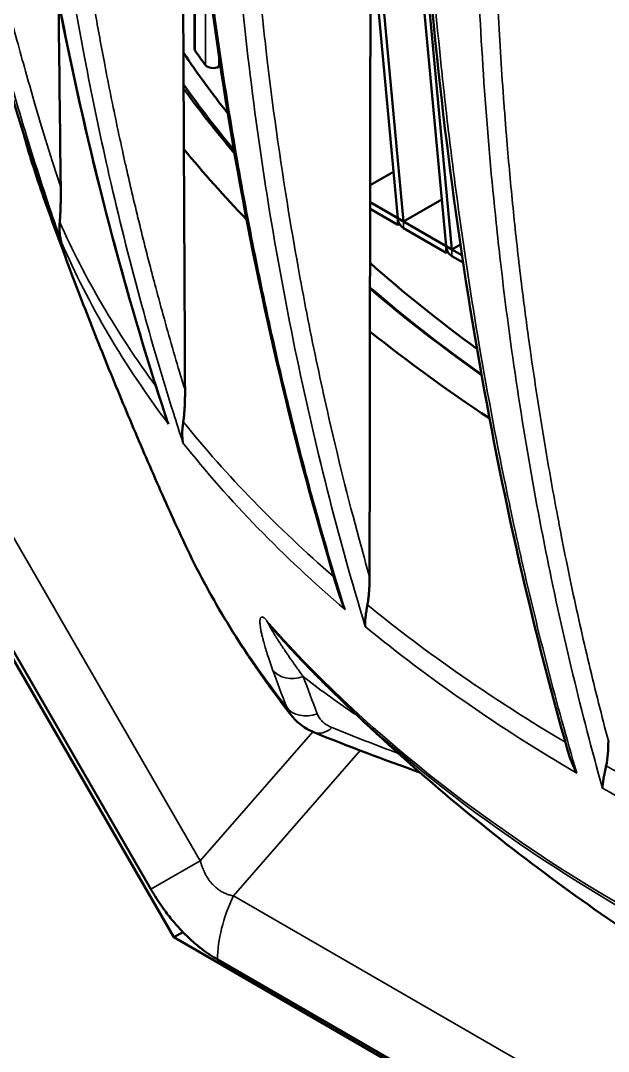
# Model space of a CAD drawing. Header units: millimetres. Extents: x 40 to 2195, y 40 to 1687.
# Drawn here: x 1665.04 to 1686.59, y 1352.6 to 1390.4 of the extents above; entities that cross this region are included whole.
import ezdxf

# ---------------------------------------------------------------- set-up
doc = ezdxf.new("R2010")
doc.units = ezdxf.units.MM
doc.header["$LTSCALE"] = 8
doc.layers.add('Visible (ISO)', color=7, linetype='Continuous', lineweight=50)
doc.layers.add('Visible Narrow (ISO)', color=7, linetype='Continuous', lineweight=35)

msp = doc.modelspace()

# ---------------------------------------------------------------- linework, layer by layer
at = {"layer": 'Visible (ISO)'}
for p, q in [((1680.637, 1382.129), (1679.308, 1396.401)), ((1671.422, 1396.179), (1671.422, 1389.353)), ((1679.082, 1383.027), (1677.872, 1396.016)), ((1680.85, 1382.007), (1679.542, 1396.049)), ((1678.87, 1383.15), (1677.868, 1393.899)), ((1669.82, 1358.543), (1651.702, 1389.924)), ((1651.914, 1389.237), (1670.653, 1356.782)), ((1672.305, 1388.71), (1672.36, 1388.742)), ((1677.853, 1384.359), (1678.711, 1384.854)), ((1677.852, 1383.737), (1678.87, 1383.15)), ((1677.852, 1383.492), (1678.87, 1382.905)), ((1679.082, 1383.027), (1680.479, 1383.834)), ((1678.87, 1382.905), (1678.87, 1383.15)), ((1678.87, 1383.15), (1679.082, 1383.027)), ((1678.87, 1382.905), (1678.932, 1382.941)), ((1679.082, 1383.027), (1680.637, 1382.129)), ((1679.082, 1382.782), (1680.637, 1381.884)), ((1680.637, 1381.884), (1680.637, 1382.129)), ((1680.637, 1382.129), (1680.85, 1382.007)), ((1680.85, 1382.007), (1681.161, 1382.186)), ((1680.85, 1382.007), (1681.218, 1381.794)), ((1680.637, 1381.884), (1680.7, 1381.92)), ((1680.85, 1381.762), (1681.258, 1381.526)), ((1683.297, 1381.623), (1683.297, 1381.623)), ((1683.324, 1381.394), (1683.324, 1381.394)), ((1674.976, 1364.91), (1674.976, 1364.91)), ((1670.653, 1356.782), (1670.987, 1356.975)), ((1670.653, 1356.782), (1754.091, 1308.608)), ((1752.485, 1309.65), (1672.259, 1355.968))]:
    msp.add_line(p, q, dxfattribs=at)
for centre, major_axis, ratio, start_param, end_param in [((1737.913, 1432.507), (-81, 0), 0.57735, 0.064234, 1.506562), ((1737.913, 1432.507), (-81, 0), 0.57735, 0.066811, 1.503985), ((1738.62, 1404.338), (-72.5, 0), 0.57735, 0.369354, 0.427166), ((1671.722, 1389.353), (-0.3, 0), 0.577295, 0, 0.382247), ((1727.113, 1402.207), (-60, 0.001), 0.577295, 0.382247, 0.398579), ((1672.093, 1388.832), (-0.3, 0), 0.577295, 0.398579, 2.356057), ((1737.913, 1403.766), (-72.219, 0), 0.57735, 0.386267, 0.449229), ((1737.913, 1403.93), (72.421, 0), 0.57735, 3.534677, 3.597273), ((1737.913, 1403.93), (-73.976, 0), 0.57735, 0.441377, 0.509273), ((1679.082, 1383.027), (0.15, -0.26), 0.57735, 3.926991, 5.497787), ((1680.85, 1382.007), (0.15, -0.26), 0.57735, 3.926991, 5.497787), ((1738.62, 1404.338), (72.5, 0), 0.57735, 3.718375, 3.81101), ((1737.913, 1403.766), (72.219, 0), 0.57735, 3.730208, 3.825398), ((1737.913, 1403.93), (72.421, 0), 0.57735, 3.734366, 3.828901), ((1737.913, 1403.93), (-73.976, 0), 0.57735, 0.623252, 0.718546)]:
    msp.add_ellipse(centre, major_axis=major_axis, ratio=ratio, start_param=start_param, end_param=end_param, dxfattribs=at)
for points, knots in [([(1666.226, 1383.025), (1663.05, 1392.069), (1660.933, 1401.894), (1659.793, 1413.539), (1659.679, 1414.912), (1659.584, 1416.293)], [0, 0, 0, 0, 3.84412, 3.84412, 4.353944, 4.353944, 4.353944, 4.353944]), ([(1670.352, 1375.906), (1667.362, 1385.013), (1665.367, 1394.945), (1664.324, 1406.477), (1664.237, 1407.571), (1664.161, 1408.671)], [0, 0, 0, 0, 3.913424, 3.913424, 4.321, 4.321, 4.321, 4.321]), ([(1665.84, 1384.046), (1665.691, 1384.466), (1665.552, 1384.887), (1665.334, 1385.599), (1665.251, 1385.888), (1665.172, 1386.178)], [5.29593937, 5.29593937, 5.29593937, 5.29593937, 5.3230372, 5.3230372, 5.34146547, 5.34146547, 5.34146547, 5.34146547]), ([(1666.512, 1384.293), (1666.513, 1384.218), (1666.513, 1384.146), (1666.514, 1384.079), (1666.514, 1384.011), (1666.513, 1383.948), (1666.513, 1383.888), (1666.512, 1383.827), (1666.512, 1383.771), (1666.511, 1383.717), (1666.51, 1383.664), (1666.508, 1383.613), (1666.507, 1383.565), (1666.506, 1383.518), (1666.504, 1383.473), (1666.503, 1383.43), (1666.501, 1383.387), (1666.499, 1383.347), (1666.497, 1383.308), (1666.495, 1383.27), (1666.493, 1383.233), (1666.491, 1383.199), (1666.489, 1383.164), (1666.487, 1383.131), (1666.485, 1383.099), (1666.482, 1383.068), (1666.48, 1383.037), (1666.477, 1383.009)], [0, 0, 0, 0, 0.111111, 0.111111, 0.111111, 0.222222, 0.222222, 0.222222, 0.333333, 0.333333, 0.333333, 0.444444, 0.444444, 0.444444, 0.555556, 0.555556, 0.555556, 0.666667, 0.666667, 0.666667, 0.777778, 0.777778, 0.777778, 0.888889, 0.888889, 0.888889, 1, 1, 1, 1]), ([(1670.917, 1371.511), (1670.554, 1372.303), (1670.195, 1373.105), (1669.487, 1374.725), (1669.138, 1375.544), (1668.449, 1377.199), (1668.11, 1378.035), (1667.442, 1379.724), (1667.114, 1380.577), (1666.468, 1382.3), (1666.151, 1383.169), (1665.84, 1384.046)], [5.2394032, 5.2394032, 5.2394032, 5.2394032, 5.25071043, 5.25071043, 5.26201767, 5.26201767, 5.2733249, 5.2733249, 5.28463214, 5.28463214, 5.29593937, 5.29593937, 5.29593937, 5.29593937]), ([(1666.543, 1382.26), (1666.525, 1382.315), (1666.511, 1382.371), (1666.499, 1382.428), (1666.494, 1382.453), (1666.49, 1382.478), (1666.486, 1382.503), (1666.477, 1382.567), (1666.471, 1382.631), (1666.468, 1382.696), (1666.467, 1382.715), (1666.466, 1382.733), (1666.466, 1382.752), (1666.466, 1382.779), (1666.466, 1382.806), (1666.467, 1382.833), (1666.467, 1382.872), (1666.469, 1382.912), (1666.472, 1382.952), (1666.474, 1382.971), (1666.475, 1382.99), (1666.477, 1383.009)], [0, 0, 0, 0, 0.2315236, 0.2315236, 0.2315236, 0.3333333, 0.3333333, 0.3333333, 0.5927792, 0.5927792, 0.5927792, 0.6666667, 0.6666667, 0.6666667, 0.7725476, 0.7725476, 0.7725476, 0.9274699, 0.9274699, 0.9274699, 1, 1, 1, 1]), ([(1671.069, 1376.85), (1671.069, 1376.785), (1671.069, 1376.723), (1671.068, 1376.664), (1671.068, 1376.605), (1671.067, 1376.549), (1671.066, 1376.496), (1671.064, 1376.443), (1671.063, 1376.392), (1671.061, 1376.344), (1671.059, 1376.296), (1671.057, 1376.25), (1671.054, 1376.207), (1671.052, 1376.163), (1671.049, 1376.121), (1671.047, 1376.082), (1671.044, 1376.042), (1671.041, 1376.005), (1671.038, 1375.969), (1671.035, 1375.933), (1671.031, 1375.899), (1671.028, 1375.866), (1671.024, 1375.833), (1671.021, 1375.802), (1671.017, 1375.772), (1671.013, 1375.742), (1671.009, 1375.713), (1671.005, 1375.686)], [0, 0, 0, 0, 0.111111, 0.111111, 0.111111, 0.222222, 0.222222, 0.222222, 0.333333, 0.333333, 0.333333, 0.444444, 0.444444, 0.444444, 0.555556, 0.555556, 0.555556, 0.666667, 0.666667, 0.666667, 0.777778, 0.777778, 0.777778, 0.888889, 0.888889, 0.888889, 1, 1, 1, 1]), ([(1670.352, 1375.906), (1670.373, 1375.843), (1670.395, 1375.779), (1670.419, 1375.716), (1670.434, 1375.679), (1670.448, 1375.641), (1670.464, 1375.604)], [0.7466078, 0.7466078, 0.7466078, 0.7466078, 0.906288, 0.906288, 0.906288, 1, 1, 1, 1]), ([(1670.992, 1374.921), (1670.982, 1374.977), (1670.975, 1375.034), (1670.97, 1375.092), (1670.969, 1375.116), (1670.967, 1375.141), (1670.967, 1375.166), (1670.964, 1375.23), (1670.966, 1375.295), (1670.969, 1375.361), (1670.97, 1375.381), (1670.972, 1375.401), (1670.973, 1375.421), (1670.978, 1375.49), (1670.986, 1375.559), (1670.996, 1375.629), (1670.999, 1375.648), (1671.002, 1375.667), (1671.005, 1375.686)], [0, 0, 0, 0, 0.233365, 0.233365, 0.233365, 0.3333333, 0.3333333, 0.3333333, 0.5886759, 0.5886759, 0.5886759, 0.6666667, 0.6666667, 0.6666667, 0.9299494, 0.9299494, 0.9299494, 1, 1, 1, 1]), ([(1674.976, 1364.91), (1674.646, 1365.331), (1674.328, 1365.756), (1673.714, 1366.615), (1673.419, 1367.048), (1672.853, 1367.921), (1672.582, 1368.362), (1672.064, 1369.25), (1671.817, 1369.698), (1671.348, 1370.6), (1671.126, 1371.054), (1670.917, 1371.511)], [5.0732873, 5.0732873, 5.0732873, 5.0732873, 5.1065105, 5.1065105, 5.1397337, 5.1397337, 5.1729568, 5.1729568, 5.20618, 5.20618, 5.2394032, 5.2394032, 5.2394032, 5.2394032]), ([(1677.833, 1370.007), (1677.833, 1369.945), (1677.832, 1369.886), (1677.831, 1369.83), (1677.83, 1369.774), (1677.828, 1369.72), (1677.826, 1369.669), (1677.824, 1369.618), (1677.821, 1369.569), (1677.818, 1369.523), (1677.816, 1369.476), (1677.812, 1369.432), (1677.809, 1369.39), (1677.805, 1369.348), (1677.802, 1369.307), (1677.798, 1369.269), (1677.794, 1369.231), (1677.789, 1369.194), (1677.785, 1369.159), (1677.78, 1369.124), (1677.775, 1369.091), (1677.77, 1369.059), (1677.765, 1369.027), (1677.76, 1368.997), (1677.754, 1368.968)], [0, 0, 0, 0, 0.125, 0.125, 0.125, 0.25, 0.25, 0.25, 0.375, 0.375, 0.375, 0.5, 0.5, 0.5, 0.625, 0.625, 0.625, 0.75, 0.75, 0.75, 0.875, 0.875, 0.875, 1, 1, 1, 1]), ([(1676.718, 1369.36), (1676.725, 1369.337), (1676.733, 1369.314), (1676.751, 1369.257), (1676.763, 1369.223), (1676.807, 1369.097), (1676.844, 1369.005), (1676.899, 1368.876), (1676.916, 1368.839), (1676.933, 1368.802)], [0.5190359, 0.5190359, 0.5190359, 0.5190359, 0.5789568, 0.5789568, 0.6666667, 0.6666667, 0.9049318, 0.9049318, 1, 1, 1, 1]), ([(1677.674, 1368.181), (1677.67, 1368.262), (1677.671, 1368.346), (1677.677, 1368.431), (1677.682, 1368.496), (1677.688, 1368.562), (1677.697, 1368.628), (1677.7, 1368.65), (1677.703, 1368.672), (1677.706, 1368.694), (1677.717, 1368.765), (1677.729, 1368.837), (1677.743, 1368.911), (1677.747, 1368.93), (1677.75, 1368.949), (1677.754, 1368.968)], [0, 0, 0, 0, 0.3333333, 0.3333333, 0.3333333, 0.5847783, 0.5847783, 0.5847783, 0.6666667, 0.6666667, 0.6666667, 0.9319724, 0.9319724, 0.9319724, 1, 1, 1, 1]), ([(1676.289, 1365.976), (1676.139, 1366.125), (1675.99, 1366.274), (1675.696, 1366.573), (1675.551, 1366.723), (1675.264, 1367.024), (1675.122, 1367.175), (1674.84, 1367.479), (1674.702, 1367.631), (1674.427, 1367.936), (1674.291, 1368.09), (1674.157, 1368.244)], [4.96954339, 4.96954339, 4.96954339, 4.96954339, 4.98191516, 4.98191516, 4.99428694, 4.99428694, 5.00665871, 5.00665871, 5.01903048, 5.01903048, 5.03140225, 5.03140225, 5.03140225, 5.03140225]), ([(1708.182, 1346.846), (1707.182, 1347.173), (1706.18, 1347.52), (1702.823, 1348.752), (1700.455, 1349.734), (1695.68, 1351.988), (1693.273, 1353.26), (1688.428, 1356.165), (1685.991, 1357.798), (1681.118, 1361.519), (1678.683, 1363.607), (1676.289, 1365.976)], [4.4423028, 4.4423028, 4.4423028, 4.4423028, 4.4932499, 4.4932499, 4.6123233, 4.6123233, 4.7313967, 4.7313967, 4.85047, 4.85047, 4.9695434, 4.9695434, 4.9695434, 4.9695434]), ([(1675.811, 1364.294), (1675.552, 1364.399), (1675.313, 1364.552), (1675.069, 1364.798), (1675.02, 1364.852), (1674.976, 1364.91)], [0, 0, 0, 0, 0.0935866, 0.0935866, 0.1185272, 0.1185272, 0.1185272, 0.1185272]), ([(1686.585, 1363.981), (1686.584, 1363.822), (1686.578, 1363.664), (1686.553, 1363.361), (1686.533, 1363.207), (1686.504, 1363.07)], [0.000001, 0.000001, 0.000001, 0.000001, 0.0596513, 0.0596513, 0.1190409, 0.1190409, 0.1190409, 0.1190409]), ([(1685.104, 1363.602), (1685.109, 1363.585), (1685.113, 1363.568), (1685.118, 1363.551), (1685.146, 1363.459), (1685.178, 1363.365), (1685.213, 1363.272), (1685.226, 1363.24), (1685.238, 1363.208), (1685.251, 1363.176), (1685.287, 1363.087), (1685.327, 1362.998), (1685.37, 1362.909), (1685.387, 1362.873), (1685.405, 1362.837), (1685.424, 1362.802)], [0.2886571, 0.2886571, 0.2886571, 0.2886571, 0.3333333, 0.3333333, 0.3333333, 0.5816013, 0.5816013, 0.5816013, 0.6666667, 0.6666667, 0.6666667, 0.9034449, 0.9034449, 0.9034449, 1, 1, 1, 1]), ([(1686.368, 1362.256), (1686.372, 1362.316), (1686.378, 1362.377), (1686.386, 1362.438), (1686.389, 1362.464), (1686.393, 1362.489), (1686.396, 1362.515), (1686.406, 1362.58), (1686.418, 1362.647), (1686.431, 1362.715), (1686.435, 1362.739), (1686.44, 1362.762), (1686.444, 1362.786), (1686.459, 1362.86), (1686.475, 1362.935), (1686.491, 1363.012), (1686.495, 1363.031), (1686.499, 1363.05), (1686.504, 1363.07)], [0, 0, 0, 0, 0.2367759, 0.2367759, 0.2367759, 0.3333333, 0.3333333, 0.3333333, 0.5816027, 0.5816027, 0.5816027, 0.6666667, 0.6666667, 0.6666667, 0.9333171, 0.9333171, 0.9333171, 1, 1, 1, 1]), ([(1672.259, 1355.968), (1672.162, 1356.024), (1672.065, 1356.085), (1671.953, 1356.159), (1671.939, 1356.169), (1671.83, 1356.243), (1671.736, 1356.312), (1671.616, 1356.406), (1671.589, 1356.426), (1671.474, 1356.519), (1671.386, 1356.594), (1671.286, 1356.685), (1671.273, 1356.697), (1671.238, 1356.729), (1671.216, 1356.75), (1671.108, 1356.852), (1671.023, 1356.937), (1670.938, 1357.026), (1670.938, 1357.027), (1670.853, 1357.116), (1670.771, 1357.207), (1670.64, 1357.361), (1670.589, 1357.422), (1670.48, 1357.558), (1670.421, 1357.635), (1670.355, 1357.724), (1670.346, 1357.737), (1670.191, 1357.947), (1670.053, 1358.155), (1669.889, 1358.425), (1669.854, 1358.484), (1669.82, 1358.543)], [0.0000064, 0.0000064, 0.0000064, 0.0000064, 0.0412849, 0.0412849, 0.0473171, 0.0473171, 0.0876747, 0.0876747, 0.0989412, 0.0989412, 0.1372228, 0.1372228, 0.1429175, 0.1429175, 0.1525118, 0.1525118, 0.1906532, 0.1906532, 0.1909832, 0.1909832, 0.2290525, 0.2290525, 0.2531844, 0.2531844, 0.2822378, 0.2822378, 0.2867614, 0.2867614, 0.3605669, 0.3605669, 0.3806622, 0.3806622, 0.3806622, 0.3806622])]:
    msp.add_open_spline(points, degree=3, knots=knots, dxfattribs=at)
for points in [[(1671.026, 1385.685), (1671.001, 1391.016), (1670.976, 1396.348), (1670.952, 1401.68)], [(1676.718, 1369.36), (1673.693, 1379.22), (1671.75, 1390.106), (1670.957, 1401.626)], [(1677.845, 1379.001), (1677.854, 1385.141), (1677.864, 1391.281), (1677.874, 1397.421)], [(1685.104, 1363.602), (1682.341, 1373.269), (1680.54, 1383.982), (1679.761, 1395.37)], [(1666.434, 1391.08), (1666.46, 1388.818), (1666.486, 1386.556), (1666.512, 1384.293)], [(1671.026, 1385.685), (1671.04, 1382.739), (1671.055, 1379.794), (1671.069, 1376.85)], [(1666.226, 1383.025), (1666.231, 1383.013), (1666.235, 1383), (1666.239, 1382.988)], [(1677.845, 1379.001), (1677.841, 1376.003), (1677.837, 1373.005), (1677.833, 1370.007)], [(1674.157, 1368.243), (1674.156, 1368.244), (1674.156, 1368.244), (1674.156, 1368.244)], [(1679.675, 1362.828), (1678.36, 1363.291), (1677.071, 1363.78), (1675.81, 1364.294)]]:
    msp.add_open_spline(points, degree=3, dxfattribs=at)
at = {"layer": 'Visible Narrow (ISO)'}
for p, q in [((1671.443, 1395.968), (1671.443, 1389.288)), ((1671.626, 1359.585), (1652.289, 1393.079)), ((1671.816, 1392.695), (1671.816, 1388.765)), ((1672.305, 1389.114), (1672.305, 1388.71)), ((1679.082, 1382.782), (1679.082, 1383.027)), ((1680.85, 1381.762), (1680.85, 1382.007)), ((1675.748, 1364.321), (1671.626, 1359.585)), ((1672.846, 1358.298), (1677.488, 1363.631)), ((1671.626, 1359.585), (1669.82, 1358.543)), ((1753.071, 1311.98), (1672.846, 1358.298))]:
    msp.add_line(p, q, dxfattribs=at)
for centre, major_axis, ratio, start_param, end_param in [((1737.913, 1392.561), (-73.567, 0), 0.57735, 0.201848, 0.227353), ((1737.913, 1393.604), (-73.756, 0), 0.57735, 0.251451, 0.400762), ((1737.913, 1392.561), (-73.567, 0), 0.57735, 0.244981, 0.41069), ((1737.913, 1393.604), (73.756, 0), 0.57735, 3.575891, 3.729077), ((1737.913, 1392.561), (73.567, 0), 0.57735, 3.5699, 3.73523), ((1737.913, 1381.734), (-69.297, 0), 0.57735, 0.258384, 0.425468), ((1737.913, 1393.604), (73.756, 0), 0.57735, 3.75853, 3.912499), ((1737.913, 1386.962), (71.487, 0), 0.57735, 3.607978, 4.246004), ((1674.911, 1368.901), (-0.754, -0.657), 0.729294, 6.029292, 6.283185), ((1737.913, 1392.561), (73.567, 0), 0.57735, 3.752999, 3.917914), ((1844.048, 1427.659), (-169.866, -60.795), 0.607397, 0.002638, 0.016), ((1675.137, 1367.088), (-0.94, -0.342), 0.793399, 0.221102, 1.565693), ((1844.34, 1426.975), (-169.082, -60.232), 0.608694, 0.003916, 0.017275), ((1737.913, 1386.739), (71.35, 0), 0.57735, 3.669836, 4.246004), ((1675.651, 1365.722), (-0.932, -0.362), 0.793287, 0.199625, 1.548285), ((1676.188, 1365.22), (-0.378, -0.926), 0.655851, 6.283129, 7.221037), ((1752.049, 1432.815), (-107.286, -38.218), 0.608694, 0.597704, 0.627861), ((1737.913, 1393.604), (73.756, 0), 0.57735, 3.941148, 4.095441), ((1737.913, 1392.561), (73.567, 0), 0.57735, 3.936067, 4.100983), ((1675.088, 1357.601), (2, 3.464), 0.577321, 1.700534, 2.356232)]:
    msp.add_ellipse(centre, major_axis=major_axis, ratio=ratio, start_param=start_param, end_param=end_param, dxfattribs=at)
for points, knots in [([(1659.598, 1416.237), (1659.87, 1412.288), (1660.298, 1408.414), (1660.884, 1404.622), (1661.469, 1400.83), (1662.21, 1397.119), (1663.104, 1393.509), (1663.998, 1389.899), (1665.044, 1386.39), (1666.239, 1382.988)], [0, 0, 0, 0, 0.3333333, 0.3333333, 0.3333333, 0.6666667, 0.6666667, 0.6666667, 1, 1, 1, 1]), ([(1666.543, 1382.26), (1666.459, 1382.5), (1666.376, 1382.742), (1666.293, 1382.983), (1665.938, 1384.025), (1665.598, 1385.076), (1665.272, 1386.135), (1664.916, 1387.293), (1664.578, 1388.461), (1664.258, 1389.638), (1663.987, 1390.636), (1663.728, 1391.641), (1663.483, 1392.652), (1663.398, 1393.002), (1663.315, 1393.353), (1663.233, 1393.704), (1662.88, 1395.223), (1662.555, 1396.756), (1662.26, 1398.303), (1661.966, 1399.846), (1661.701, 1401.402), (1661.465, 1402.97), (1661.437, 1403.156), (1661.41, 1403.342), (1661.383, 1403.528), (1661.202, 1404.77), (1661.04, 1406.018), (1660.896, 1407.275), (1660.747, 1408.574), (1660.618, 1409.882), (1660.509, 1411.197), (1660.409, 1412.398), (1660.325, 1413.605), (1660.258, 1414.818)], [0, 0, 0, 0, 0.0237524, 0.0237524, 0.0237524, 0.1262562, 0.1262562, 0.1262562, 0.2383342, 0.2383342, 0.2383342, 0.3333333, 0.3333333, 0.3333333, 0.3661949, 0.3661949, 0.3661949, 0.5082401, 0.5082401, 0.5082401, 0.649873, 0.649873, 0.649873, 0.6666667, 0.6666667, 0.6666667, 0.778542, 0.778542, 0.778542, 0.8942946, 0.8942946, 0.8942946, 0.9999989, 0.9999989, 0.9999989, 0.9999989]), ([(1660.969, 1414.445), (1660.989, 1414.094), (1661.01, 1413.741), (1661.06, 1412.969), (1661.09, 1412.549), (1661.148, 1411.764), (1661.177, 1411.4), (1661.208, 1411.028), (1661.209, 1411.018), (1661.236, 1410.694), (1661.263, 1410.38), (1661.32, 1409.754), (1661.35, 1409.441), (1661.411, 1408.815), (1661.443, 1408.503), (1661.506, 1407.914), (1661.536, 1407.638), (1661.576, 1407.281), (1661.585, 1407.203), (1661.664, 1406.516), (1661.74, 1405.891), (1661.902, 1404.641), (1661.988, 1404.019), (1662.107, 1403.199), (1662.134, 1403.015), (1662.222, 1402.432), (1662.285, 1402.029), (1662.417, 1401.202), (1662.488, 1400.777), (1662.63, 1399.946), (1662.702, 1399.541), (1662.78, 1399.111), (1662.785, 1399.088), (1662.843, 1398.768), (1662.899, 1398.471), (1663.025, 1397.808), (1663.097, 1397.442), (1663.243, 1396.712), (1663.318, 1396.349), (1663.47, 1395.625), (1663.548, 1395.265), (1663.64, 1394.849), (1663.653, 1394.789), (1663.752, 1394.342), (1663.839, 1393.961), (1664.043, 1393.082), (1664.162, 1392.589), (1664.393, 1391.653), (1664.505, 1391.21), (1664.715, 1390.403), (1664.812, 1390.036), (1664.922, 1389.629), (1664.935, 1389.579), (1665.052, 1389.149), (1665.156, 1388.777), (1665.362, 1388.047), (1665.466, 1387.689), (1665.7, 1386.894), (1665.83, 1386.459), (1666.123, 1385.509), (1666.284, 1384.999), (1666.466, 1384.435), (1666.489, 1384.364), (1666.512, 1384.293)], [0.0070204, 0.0070204, 0.0070204, 0.0070204, 0.0432304, 0.0432304, 0.0863826, 0.0863826, 0.1239956, 0.1239956, 0.125, 0.125, 0.1576461, 0.1576461, 0.1901734, 0.1901734, 0.222262, 0.222262, 0.25, 0.25, 0.2577588, 0.2577588, 0.3178873, 0.3178873, 0.375, 0.375, 0.3914103, 0.3914103, 0.4267346, 0.4267346, 0.4633673, 0.4633673, 0.498033, 0.498033, 0.5, 0.5, 0.5253117, 0.5253117, 0.5565967, 0.5565967, 0.5879816, 0.5879816, 0.6196504, 0.6196504, 0.625, 0.625, 0.6595733, 0.6595733, 0.7060549, 0.7060549, 0.75, 0.75, 0.7881364, 0.7881364, 0.7933992, 0.7933992, 0.8341996, 0.8341996, 0.875, 0.875, 0.9266297, 0.9266297, 0.990741, 0.990741, 1, 1, 1, 1]), ([(1664.204, 1408.567), (1664.321, 1406.871), (1664.465, 1405.19), (1664.755, 1402.348), (1664.889, 1401.179), (1665.162, 1399.018), (1665.298, 1398.023), (1665.674, 1395.485), (1665.927, 1393.95), (1666.487, 1390.878), (1666.795, 1389.342), (1667.26, 1387.22), (1667.396, 1386.62), (1667.551, 1385.958), (1667.566, 1385.893), (1668.004, 1384.036), (1668.462, 1382.269), (1668.999, 1380.37), (1669.044, 1380.212), (1669.522, 1378.551), (1669.98, 1377.067), (1670.464, 1375.604)], [0, 0, 0, 0, 0.1440248, 0.1440248, 0.2457199, 0.2457199, 0.3333333, 0.3333333, 0.4706722, 0.4706722, 0.6109496, 0.6109496, 0.6666667, 0.6666667, 0.6726829, 0.6726829, 0.8399572, 0.8399572, 0.8551291, 0.8551291, 1, 1, 1, 1]), ([(1670.992, 1374.921), (1670.873, 1375.285), (1670.756, 1375.651), (1670.641, 1376.018), (1670.234, 1377.314), (1669.849, 1378.625), (1669.487, 1379.948), (1669.084, 1381.418), (1668.709, 1382.905), (1668.362, 1384.407), (1668.3, 1384.674), (1668.239, 1384.942), (1668.179, 1385.21), (1667.899, 1386.46), (1667.638, 1387.721), (1667.397, 1388.992), (1667.129, 1390.401), (1666.884, 1391.823), (1666.663, 1393.257), (1666.523, 1394.167), (1666.393, 1395.083), (1666.272, 1396.002), (1666.22, 1396.393), (1666.17, 1396.785), (1666.123, 1397.178), (1665.976, 1398.378), (1665.845, 1399.587), (1665.731, 1400.802), (1665.627, 1401.914), (1665.536, 1403.032), (1665.459, 1404.155), (1665.388, 1405.177), (1665.329, 1406.203), (1665.282, 1407.234)], [0, 0, 0, 0, 0.0363833, 0.0363833, 0.0363833, 0.1650146, 0.1650146, 0.1650146, 0.3078936, 0.3078936, 0.3078936, 0.3333333, 0.3333333, 0.3333333, 0.4518061, 0.4518061, 0.4518061, 0.5832221, 0.5832221, 0.5832221, 0.6666667, 0.6666667, 0.6666667, 0.7021345, 0.7021345, 0.7021345, 0.8106116, 0.8106116, 0.8106116, 0.9098151, 0.9098151, 0.9098151, 0.9999995, 0.9999995, 0.9999995, 0.9999995]), ([(1665.988, 1407.125), (1666.007, 1406.725), (1666.027, 1406.324), (1666.071, 1405.523), (1666.095, 1405.123), (1666.135, 1404.501), (1666.149, 1404.277), (1666.168, 1404.002), (1666.172, 1403.951), (1666.196, 1403.6), (1666.218, 1403.302), (1666.264, 1402.706), (1666.287, 1402.408), (1666.337, 1401.813), (1666.363, 1401.515), (1666.405, 1401.046), (1666.421, 1400.878), (1666.438, 1400.7), (1666.438, 1400.692), (1666.487, 1400.177), (1666.539, 1399.659), (1666.649, 1398.621), (1666.707, 1398.102), (1666.784, 1397.455), (1666.798, 1397.334), (1666.818, 1397.173), (1666.823, 1397.133), (1666.884, 1396.628), (1666.944, 1396.157), (1667.071, 1395.211), (1667.137, 1394.736), (1667.245, 1393.995), (1667.283, 1393.734), (1667.338, 1393.375), (1667.352, 1393.279), (1667.438, 1392.723), (1667.512, 1392.257), (1667.667, 1391.321), (1667.748, 1390.851), (1667.889, 1390.055), (1667.948, 1389.734), (1668.038, 1389.25), (1668.068, 1389.089), (1668.171, 1388.55), (1668.245, 1388.17), (1668.398, 1387.407), (1668.476, 1387.024), (1668.637, 1386.26), (1668.72, 1385.877), (1668.838, 1385.342), (1668.872, 1385.189), (1668.958, 1384.808), (1669.01, 1384.58), (1669.144, 1384.001), (1669.227, 1383.65), (1669.395, 1382.951), (1669.481, 1382.604), (1669.655, 1381.911), (1669.743, 1381.566), (1669.877, 1381.055), (1669.921, 1380.885), (1670.039, 1380.442), (1670.112, 1380.172), (1670.297, 1379.496), (1670.409, 1379.095), (1670.636, 1378.301), (1670.751, 1377.908), (1670.934, 1377.295), (1671.001, 1377.071), (1671.069, 1376.85)], [0, 0, 0, 0, 0.0464363, 0.0464363, 0.0928424, 0.0928424, 0.1189998, 0.1189998, 0.125, 0.125, 0.1601651, 0.1601651, 0.1952162, 0.1952162, 0.2298272, 0.2298272, 0.2490362, 0.2490362, 0.25, 0.25, 0.3072852, 0.3072852, 0.3624572, 0.3624572, 0.375, 0.375, 0.3791751, 0.3791751, 0.4273815, 0.4273815, 0.4746297, 0.4746297, 0.5, 0.5, 0.5092666, 0.5092666, 0.5532679, 0.5532679, 0.5963544, 0.5963544, 0.625, 0.625, 0.639148, 0.639148, 0.6720536, 0.6720536, 0.70468, 0.70468, 0.7370515, 0.7370515, 0.75, 0.75, 0.7693077, 0.7693077, 0.7991924, 0.7991924, 0.8292216, 0.8292216, 0.8596422, 0.8596422, 0.875, 0.875, 0.8999482, 0.8999482, 0.9382011, 0.9382011, 0.9771935, 0.9771935, 1, 1, 1, 1]), ([(1671.042, 1401.476), (1671.144, 1399.996), (1671.265, 1398.527), (1671.543, 1395.619), (1671.701, 1394.178), (1671.989, 1391.835), (1672.11, 1390.924), (1672.426, 1388.687), (1672.631, 1387.366), (1673.071, 1384.762), (1673.306, 1383.478), (1673.762, 1381.164), (1673.978, 1380.131), (1674.473, 1377.897), (1674.755, 1376.7), (1675.343, 1374.353), (1675.649, 1373.203), (1676.277, 1370.966), (1676.598, 1369.878), (1676.933, 1368.802)], [0, 0, 0, 0, 0.1264174, 0.1264174, 0.2524851, 0.2524851, 0.3333333, 0.3333333, 0.4523294, 0.4523294, 0.5701502, 0.5701502, 0.6666667, 0.6666667, 0.7805329, 0.7805329, 0.8921724, 0.8921724, 1, 1, 1, 1]), ([(1673.209, 1400.213), (1673.333, 1396.942), (1673.558, 1393.882), (1673.852, 1391.025), (1673.922, 1390.353), (1673.995, 1389.693), (1674.072, 1389.044), (1674.322, 1386.929), (1674.61, 1384.93), (1674.925, 1383.032), (1675.13, 1381.795), (1675.347, 1380.601), (1675.574, 1379.447), (1675.802, 1378.286), (1676.039, 1377.165), (1676.285, 1376.079), (1676.658, 1374.432), (1677.049, 1372.868), (1677.451, 1371.383), (1677.577, 1370.917), (1677.705, 1370.458), (1677.833, 1370.007)], [0, 0, 0, 0, 0.25, 0.25, 0.25, 0.308751, 0.308751, 0.308751, 0.5, 0.5, 0.5, 0.624654, 0.624654, 0.624654, 0.75, 0.75, 0.75, 0.940204, 0.940204, 0.940204, 1, 1, 1, 1]), ([(1679.901, 1395.181), (1680.047, 1393.048), (1680.228, 1390.94), (1680.531, 1388.037), (1680.622, 1387.218), (1680.822, 1385.529), (1680.933, 1384.659), (1681.29, 1382.004), (1681.559, 1380.237), (1682.17, 1376.629), (1682.516, 1374.791), (1683.058, 1372.189), (1683.229, 1371.402), (1684.011, 1367.949), (1684.684, 1365.341), (1685.424, 1362.802)], [0, 0, 0, 0, 0.1830542, 0.1830542, 0.2554944, 0.2554944, 0.3333333, 0.3333333, 0.4944121, 0.4944121, 0.6666667, 0.6666667, 0.7420609, 0.7420609, 1, 1, 1, 1]), ([(1686.368, 1362.256), (1685.984, 1363.624), (1685.624, 1365.01), (1684.946, 1367.828), (1684.63, 1369.261), (1684.229, 1371.249), (1684.123, 1371.788), (1683.739, 1373.831), (1683.482, 1375.351), (1683.018, 1378.425), (1682.811, 1379.98), (1682.576, 1382.023), (1682.523, 1382.496), (1682.305, 1384.573), (1682.163, 1386.191), (1681.932, 1389.447), (1681.842, 1391.084), (1681.761, 1393.198), (1681.745, 1393.66), (1681.732, 1394.124)], [0, 0, 0, 0, 0.1399551, 0.1399551, 0.281088, 0.281088, 0.3333333, 0.3333333, 0.4781961, 0.4781961, 0.623119, 0.623119, 0.6666667, 0.6666667, 0.8134965, 0.8134965, 0.9592906, 0.9592906, 1, 1, 1, 1]), ([(1682.407, 1394.125), (1682.424, 1393.558), (1682.444, 1392.99), (1682.49, 1391.855), (1682.516, 1391.289), (1682.575, 1390.159), (1682.608, 1389.596), (1682.678, 1388.476), (1682.716, 1387.918), (1682.775, 1387.125), (1682.793, 1386.887), (1682.82, 1386.539), (1682.829, 1386.429), (1682.871, 1385.904), (1682.906, 1385.491), (1682.98, 1384.665), (1683.019, 1384.253), (1683.1, 1383.431), (1683.142, 1383.021), (1683.231, 1382.2), (1683.277, 1381.788), (1683.374, 1380.966), (1683.424, 1380.555), (1683.516, 1379.834), (1683.556, 1379.527), (1683.641, 1378.899), (1683.685, 1378.579), (1683.787, 1377.858), (1683.846, 1377.456), (1683.967, 1376.651), (1684.03, 1376.248), (1684.159, 1375.443), (1684.225, 1375.041), (1684.36, 1374.238), (1684.43, 1373.838), (1684.572, 1373.039), (1684.646, 1372.64), (1684.778, 1371.938), (1684.836, 1371.634), (1684.994, 1370.826), (1685.095, 1370.327), (1685.206, 1369.796), (1685.214, 1369.76), (1685.326, 1369.227), (1685.433, 1368.737), (1685.651, 1367.764), (1685.763, 1367.281), (1685.991, 1366.321), (1686.108, 1365.843), (1686.344, 1364.904), (1686.463, 1364.442), (1686.585, 1363.981)], [0, 0, 0, 0, 0.056763, 0.056763, 0.113319, 0.113319, 0.169725, 0.169725, 0.22585, 0.22585, 0.25, 0.25, 0.261203, 0.261203, 0.303439, 0.303439, 0.345587, 0.345587, 0.387388, 0.387388, 0.428904, 0.428904, 0.469849, 0.469849, 0.5, 0.5, 0.530871, 0.530871, 0.569139, 0.569139, 0.607139, 0.607139, 0.644947, 0.644947, 0.682739, 0.682739, 0.720663, 0.720663, 0.75, 0.75, 0.799081, 0.799081, 0.802736, 0.802736, 0.852098, 0.852098, 0.901603, 0.901603, 0.951325, 0.951325, 1, 1, 1, 1]), ([(1674.28, 1366.591), (1674.241, 1366.699), (1674.169, 1366.903), (1674.08, 1367.174), (1674.006, 1367.413), (1673.949, 1367.616), (1673.904, 1367.789), (1673.871, 1367.937), (1673.846, 1368.063), (1673.829, 1368.171), (1673.818, 1368.262), (1673.814, 1368.338), (1673.815, 1368.401), (1673.822, 1368.452), (1673.834, 1368.49), (1673.852, 1368.516), (1673.874, 1368.529), (1673.902, 1368.53), (1673.941, 1368.514), (1673.992, 1368.476), (1674.036, 1368.431), (1674.061, 1368.403)], [0, 0, 0, 0, 0.0526316, 0.1052632, 0.1578947, 0.2105263, 0.2631579, 0.3157895, 0.3684211, 0.4210526, 0.4736842, 0.5263158, 0.5789474, 0.6315789, 0.6842105, 0.7368421, 0.7894737, 0.8421053, 0.8947368, 0.9473684, 1, 1, 1, 1]), ([(1675.404, 1366.341), (1675.391, 1366.358), (1675.379, 1366.374), (1675.315, 1366.463), (1675.264, 1366.532), (1675.202, 1366.619), (1675.189, 1366.638), (1675.131, 1366.718), (1675.09, 1366.777), (1675.035, 1366.856), (1675.02, 1366.877), (1674.969, 1366.949), (1674.935, 1366.998), (1674.887, 1367.068), (1674.871, 1367.09), (1674.828, 1367.153), (1674.801, 1367.192), (1674.76, 1367.253), (1674.745, 1367.275), (1674.708, 1367.329), (1674.687, 1367.361), (1674.652, 1367.413), (1674.637, 1367.435), (1674.606, 1367.483), (1674.59, 1367.507), (1674.559, 1367.554), (1674.545, 1367.575), (1674.518, 1367.617), (1674.506, 1367.636), (1674.479, 1367.677), (1674.466, 1367.698), (1674.443, 1367.734), (1674.433, 1367.749), (1674.41, 1367.785), (1674.398, 1367.805), (1674.378, 1367.837), (1674.371, 1367.848), (1674.351, 1367.88), (1674.339, 1367.899), (1674.323, 1367.926), (1674.317, 1367.935), (1674.301, 1367.962), (1674.29, 1367.98), (1674.276, 1368.004), (1674.272, 1368.01), (1674.258, 1368.034), (1674.248, 1368.05), (1674.236, 1368.071), (1674.234, 1368.075), (1674.223, 1368.094), (1674.214, 1368.109), (1674.207, 1368.123), (1674.206, 1368.124), (1674.204, 1368.127), (1674.203, 1368.13), (1674.195, 1368.143), (1674.19, 1368.154), (1674.183, 1368.166), (1674.182, 1368.169), (1674.179, 1368.173), (1674.179, 1368.175), (1674.173, 1368.186), (1674.168, 1368.195), (1674.164, 1368.204), (1674.163, 1368.206), (1674.162, 1368.208), (1674.162, 1368.208), (1674.159, 1368.213), (1674.158, 1368.217), (1674.155, 1368.225), (1674.153, 1368.228), (1674.152, 1368.231), (1674.152, 1368.231), (1674.152, 1368.232), (1674.151, 1368.235), (1674.15, 1368.237), (1674.15, 1368.242), (1674.15, 1368.243), (1674.15, 1368.244), (1674.15, 1368.244), (1674.151, 1368.245), (1674.153, 1368.245), (1674.157, 1368.243), (1674.158, 1368.242), (1674.16, 1368.24), (1674.16, 1368.24), (1674.16, 1368.24)], [0, 0, 0, 0, 0.009699, 0.009699, 0.0526316, 0.0526316, 0.0651213, 0.0651213, 0.1052632, 0.1052632, 0.1205929, 0.1205929, 0.1578947, 0.1578947, 0.1761472, 0.1761472, 0.2105263, 0.2105263, 0.2315836, 0.2315836, 0.2631579, 0.2631579, 0.2870552, 0.2870552, 0.3157895, 0.3157895, 0.3425182, 0.3425182, 0.3684211, 0.3684211, 0.3980145, 0.3980145, 0.4210526, 0.4210526, 0.4534862, 0.4534862, 0.4736842, 0.4736842, 0.5089616, 0.5089616, 0.5263158, 0.5263158, 0.5644292, 0.5644292, 0.5789474, 0.5789474, 0.6199221, 0.6199221, 0.6315789, 0.6315789, 0.6729442, 0.6729442, 0.6754132, 0.6754132, 0.6842105, 0.6842105, 0.7195155, 0.7195155, 0.7309004, 0.7309004, 0.7368421, 0.7368421, 0.7779065, 0.7779065, 0.7863327, 0.7863327, 0.7894737, 0.7894737, 0.8156597, 0.8156597, 0.8392066, 0.8392066, 0.8418458, 0.8421053, 0.8421053, 0.8693945, 0.8693945, 0.8947368, 0.8947368, 0.8973146, 0.8973146, 0.9331976, 0.9331976, 0.9473684, 0.9473684, 0.9486663, 0.9486663, 0.9486663, 0.9486663]), ([(1677.397, 1364.902), (1677.351, 1364.933), (1676.63, 1365.413), (1675.971, 1365.894), (1675.404, 1366.341)], [0.4657683, 0.4657683, 0.4657683, 0.4657683, 0.5, 1, 1, 1, 1]), ([(1676.454, 1364.473), (1676.424, 1364.485), (1676.395, 1364.498), (1676.339, 1364.526), (1676.312, 1364.54), (1676.28, 1364.56), (1676.274, 1364.563), (1676.251, 1364.578), (1676.234, 1364.589), (1676.193, 1364.618), (1676.169, 1364.637), (1676.124, 1364.676), (1676.102, 1364.697), (1676.066, 1364.735), (1676.05, 1364.753), (1676.025, 1364.784), (1676.016, 1364.796), (1675.991, 1364.832), (1675.976, 1364.855), (1675.949, 1364.902), (1675.937, 1364.927), (1675.923, 1364.959), (1675.92, 1364.967), (1675.917, 1364.975)], [0.0000012, 0.0000012, 0.0000012, 0.0000012, 0.1146309, 0.1146309, 0.229209, 0.229209, 0.2560749, 0.2560749, 0.3333333, 0.3333333, 0.451175, 0.451175, 0.5694791, 0.5694791, 0.6666667, 0.6666667, 0.7331183, 0.7331183, 0.8490707, 0.8490707, 0.9651452, 0.9651452, 1, 1, 1, 1]), ([(1672.846, 1358.298), (1672.795, 1358.308), (1672.745, 1358.321), (1672.677, 1358.342), (1672.657, 1358.348), (1672.588, 1358.373), (1672.541, 1358.393), (1672.471, 1358.427), (1672.446, 1358.439), (1672.389, 1358.472), (1672.356, 1358.492), (1672.292, 1358.535), (1672.261, 1358.557), (1672.228, 1358.585), (1672.224, 1358.588), (1672.191, 1358.615), (1672.163, 1358.639), (1672.12, 1358.681), (1672.103, 1358.698), (1672.062, 1358.741), (1672.037, 1358.77), (1671.988, 1358.829), (1671.965, 1358.859), (1671.928, 1358.912), (1671.913, 1358.934), (1671.876, 1358.991), (1671.854, 1359.028), (1671.83, 1359.072), (1671.827, 1359.078), (1671.796, 1359.135), (1671.77, 1359.189), (1671.722, 1359.3), (1671.699, 1359.359), (1671.672, 1359.438), (1671.665, 1359.457), (1671.648, 1359.511), (1671.637, 1359.548), (1671.626, 1359.585)], [0, 0, 0, 0, 0.0822826, 0.0822826, 0.1168025, 0.1168025, 0.2032439, 0.2032439, 0.25, 0.25, 0.3178352, 0.3178352, 0.3850464, 0.3850464, 0.3942602, 0.3942602, 0.4598561, 0.4598561, 0.5, 0.5, 0.5650797, 0.5650797, 0.6297969, 0.6297969, 0.6719812, 0.6719812, 0.7392634, 0.7392634, 0.75, 0.75, 0.8377704, 0.8377704, 0.9241147, 0.9241147, 0.9505615, 0.9505615, 1, 1, 1, 1])]:
    msp.add_open_spline(points, degree=3, knots=knots, dxfattribs=at)
for points in [[(1677.674, 1368.181), (1676.674, 1371.481), (1674.956, 1378.277), (1673.23, 1389.001), (1672.655, 1396.465), (1672.511, 1400.266)], [(1674.976, 1364.91), (1674.901, 1365.005), (1674.84, 1365.109), (1674.794, 1365.22)]]:
    msp.add_open_spline(points, degree=3, dxfattribs=at)

doc.saveas('drawing.dxf')
